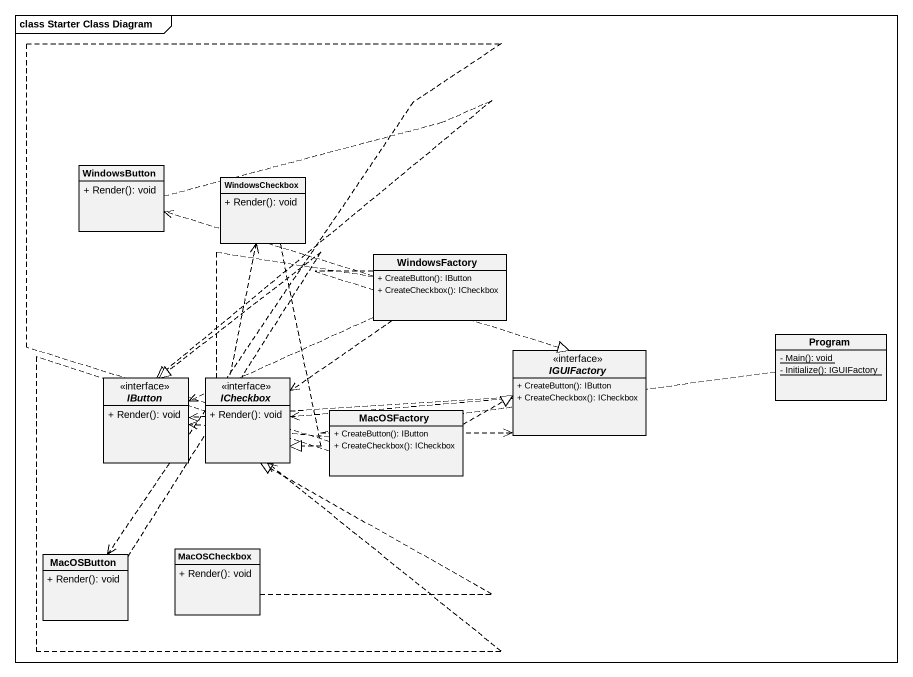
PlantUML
@startuml
mainframe class Starter Class Diagram
hide circle
hide empty members
skinparam classAttributeIconSize 0
class WindowsButton {
  + Render(): void
}
class WindowsCheckbox {
  + Render(): void
}
class WindowsFactory {
  + CreateButton(): IButton
  + CreateCheckbox(): ICheckbox
}
interface IGUIFactory {
  + CreateButton(): IButton
  + CreateCheckbox(): ICheckbox
}
class Program {
  {static} - Main(): void
  {static} - Initialize(): IGUIFactory
}
interface IButton {
  + Render(): void
}
interface ICheckbox {
  + Render(): void
}
class MacOSFactory {
  + CreateButton(): IButton
  + CreateCheckbox(): ICheckbox
}
class MacOSButton {
  + Render(): void
}
class MacOSCheckbox {
  + Render(): void
}
WindowsButton ..|> IButton
WindowsCheckbox ..|> ICheckbox
WindowsFactory .left.> WindowsButton
WindowsFactory .left.> WindowsCheckbox
WindowsFactory ..|> IGUIFactory
WindowsFactory .left.> IButton
WindowsFactory ..> ICheckbox
IGUIFactory .left.> IButton
IGUIFactory .left.> ICheckbox
Program .left.> IGUIFactory
MacOSFactory .right.|> IGUIFactory
MacOSFactory .left.> IButton
MacOSFactory .left.> ICheckbox
MacOSFactory .left.> MacOSButton
MacOSButton .up.|> IButton
MacOSCheckbox .up.|> ICheckbox
@enduml
